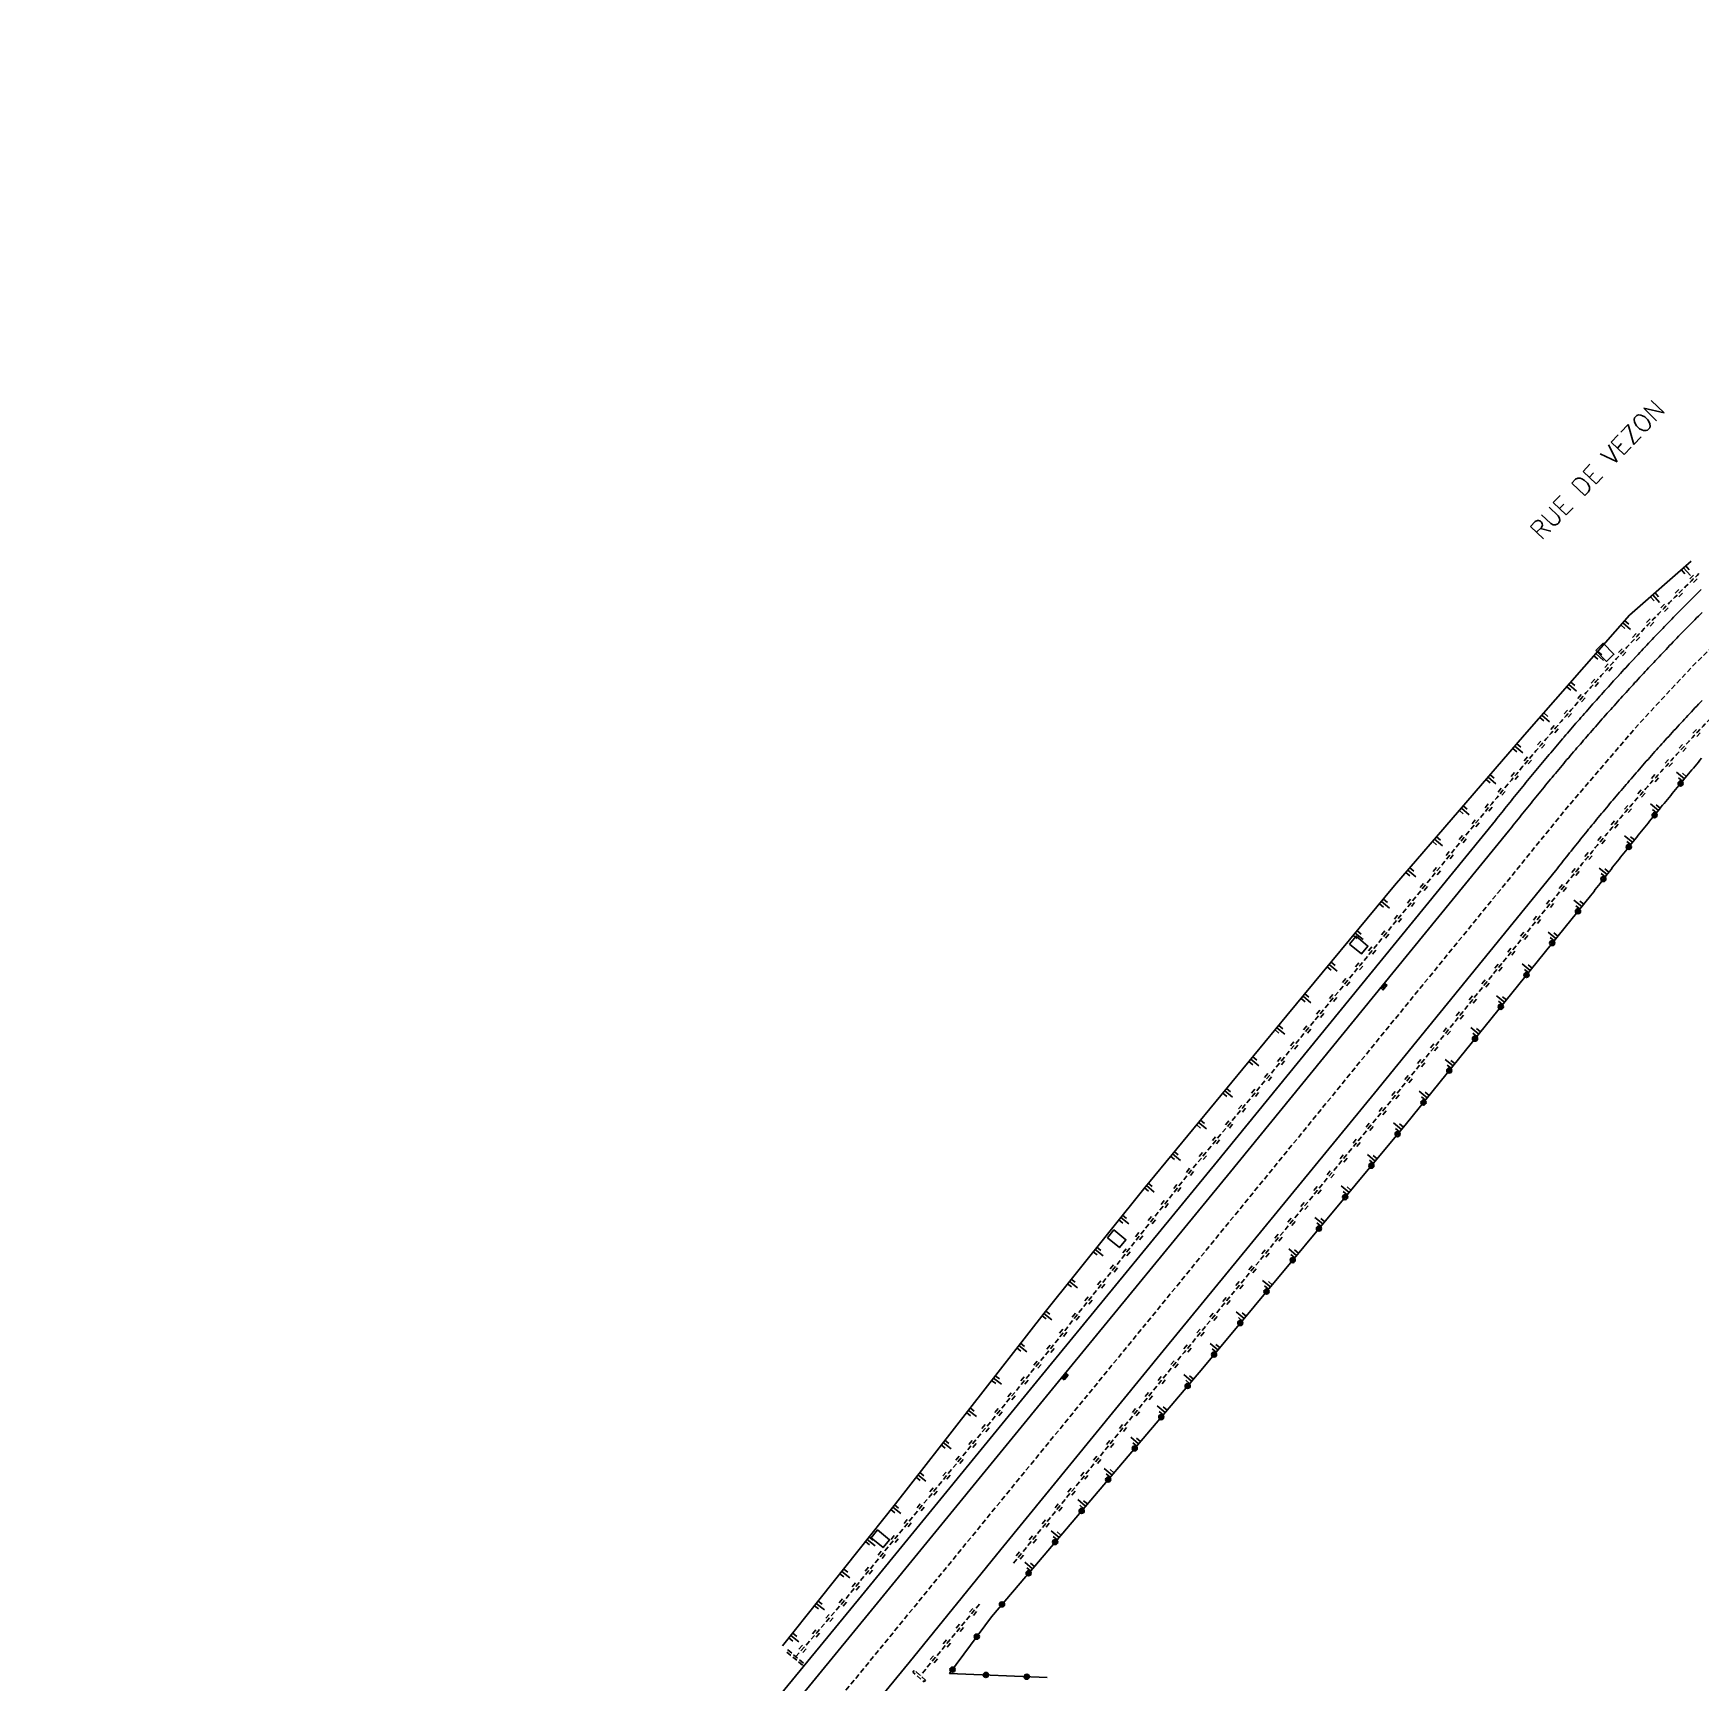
# Model space of a CAD drawing. Header units: millimetres. Extents: x 86000 to 87000, y 139999 to 141000.
# Drawn here: x 86720.4 to 86883.2, y 140297.6 to 140458.6 of the extents above; entities that cross this region are included whole.
import ezdxf
from ezdxf.enums import TextEntityAlignment as Align

# ---------------------------------------------------------------- set-up
doc = ezdxf.new("R2010")
doc.units = ezdxf.units.MM
doc.linetypes.add('DASHED', pattern=[0.75, 0.5, -0.25])
doc.layers.get('0').update_dxf_attribs({"linetype": 'CONTINUOUS'})
for name, color, linetype in [('W0001', 6, 'DASHED'), ('W0008', 7, 'CONTINUOUS'), ('W0112', 1, 'DASHED'), ('W0211', 2, 'CONTINUOUS'), ('W0220', 5, 'DASHED'), ('W0322', 7, 'CONTINUOUS'), ('W0400', 7, 'CONTINUOUS'), ('W0989', 7, 'CONTINUOUS'), ('W1471', 7, 'CONTINUOUS')]:
    doc.layers.add(name, color=color, linetype=linetype)
doc.styles.get("Standard").update_dxf_attribs({"font": 'romans.shx', "width": 0.85})

# ---------------------------------------------------------------- blocks, each defined once
blk = doc.blocks.new('T400')
for p, q in [((-0.15, 0.3), (0.15, 0.3)), ((-0.15, -0.25), (-0.15, 0.3)), ((-0.15, 0.15), (0.15, 0.15)), ((-0.15, 0), (0.15, 0)), ((0.15, 0.3), (0.15, -0.25)), ((-0.15, -0.15), (0.15, -0.15)), ((-0.15, -0.25), (-0.15, -0.3)), ((-0.15, -0.3), (0.15, -0.3)), ((0.15, -0.3), (0.15, -0.25))]:
    blk.add_line(p, q)
blk = doc.blocks.new('t322o')
at = {"color": 0, "linetype": 'Continuous'}
for radius in [0.25, 0.15]:
    blk.add_circle((0, 0), radius, dxfattribs=at)
blk = doc.blocks.new('t220o')
at = {"color": 0, "linetype": 'Continuous'}
for p, q in [((-0.25, 0.25), (0.25, 0.25)), ((-0.25, -0.25), (0.25, -0.25))]:
    blk.add_line(p, q, dxfattribs=at)
blk = doc.blocks.new('t211o')
at = {"color": 0, "linetype": 'Continuous'}
for p, q in [((-0.29, 0.5), (-0.29, 0)), ((0, 1), (0, 0)), ((0.29, 0.5), (0.29, 0))]:
    blk.add_line(p, q, dxfattribs=at)
blk = doc.blocks.new('T1471')
at = {"color": 0, "linetype": 'Continuous', "flags": 128}
blk.add_lwpolyline([(-0.75, -0.5), (-0.75, 0.5), (0.75, 0.5), (0.75, -0.5), (-0.75, -0.5)], dxfattribs=at)

msp = doc.modelspace()

# ---------------------------------------------------------------- linework, layer by layer
at = {"layer": 'W0001', "flags": 128}
msp.add_lwpolyline([(86720.4, 140130.49), (86726.2, 140148.97), (86736.33, 140180.68), (86740.64, 140194.01), (86743.85, 140203.02), (86747.5, 140212.37), (86751.39, 140221.42), (86754.51, 140228.09), (86759.89, 140238.78), (86764.52, 140247.1), (86771.91, 140259.42), (86785.17, 140278.57), (86793.17, 140288.79), (86808.51, 140307.52), (86838.65, 140344.34), (86863.39, 140374.64), (86869.89, 140382.66), (86877.25, 140391.24), (86882.48, 140396.86), (86890.06, 140404.31), (86897.68, 140410.86), (86907.37, 140418.52), (86916.87, 140425.09), (86927.06, 140431.25), (86938.47, 140437.26), (86949.62, 140442.19), (86966.11, 140448.02), (86982.27, 140453.06), (87000, 140458.59)], dxfattribs=at)
at = {"layer": 'W0008', "flags": 128}
msp.add_lwpolyline([(86788.39, 140290.36), (86800.98, 140305.68), (86819.52, 140328.37), (86836.03, 140348.49), (86850.88, 140366.67), (86863.17, 140381.74), (86863.32, 140381.93, -0.000239), (86863.32, 140381.93), (86863.47, 140382.12, -0.000239), (86863.48, 140382.12), (86863.63, 140382.32, -0.000239), (86863.63, 140382.32), (86863.79, 140382.52, -0.000239), (86863.79, 140382.52), (86863.95, 140382.71, -0.000239), (86863.95, 140382.72), (86864.1, 140382.91, -0.000239), (86864.1, 140382.91), (86864.26, 140383.11, -0.000239), (86864.26, 140383.11), (86864.42, 140383.3, -0.000239), (86864.42, 140383.31), (86864.58, 140383.5, -0.000239), (86864.58, 140383.5), (86864.73, 140383.7, -0.000239), (86864.73, 140383.7), (86864.89, 140383.89, -0.000239), (86864.89, 140383.89), (86865.05, 140384.09, -0.000239), (86865.05, 140384.09), (86865.21, 140384.28, -0.000239), (86865.21, 140384.29), (86865.37, 140384.48, -0.000239), (86865.37, 140384.48), (86865.53, 140384.68, -0.000239), (86865.53, 140384.68), (86865.68, 140384.87, -0.000239), (86865.69, 140384.87), (86865.84, 140385.07, -0.000239), (86865.85, 140385.07), (86866, 140385.26, -0.000239), (86866, 140385.26), (86866.16, 140385.46, -0.000239), (86866.16, 140385.46), (86866.32, 140385.65, -0.000239), (86866.32, 140385.65), (86866.48, 140385.85, -0.000239), (86866.48, 140385.85), (86866.64, 140386.04, -0.000239), (86866.64, 140386.04), (86866.8, 140386.23, -0.000239), (86866.8, 140386.24), (86866.96, 140386.43, -0.000239), (86866.97, 140386.43), (86867.12, 140386.62, -0.000239), (86867.13, 140386.62), (86867.29, 140386.82, -0.000239), (86867.29, 140386.82), (86867.45, 140387.01, -0.000239), (86867.45, 140387.01), (86867.61, 140387.2, -0.000239), (86867.61, 140387.2), (86867.77, 140387.4, -0.000239), (86867.77, 140387.4), (86867.93, 140387.59, -0.000239), (86867.93, 140387.59), (86868.09, 140387.78, -0.000239), (86868.09, 140387.78), (86868.26, 140387.98, -0.000239), (86868.26, 140387.98), (86868.42, 140388.17, -0.000239), (86868.42, 140388.17), (86868.58, 140388.36, -0.000239), (86868.58, 140388.36), (86868.74, 140388.55, -0.000239), (86868.74, 140388.55), (86868.91, 140388.74, -0.000239), (86868.91, 140388.75), (86869.07, 140388.94, -0.000239), (86869.07, 140388.94), (86869.23, 140389.13, -0.000239), (86869.23, 140389.13), (86869.39, 140389.32, -0.000239), (86869.4, 140389.32), (86869.56, 140389.51, -0.000239), (86869.56, 140389.51), (86869.72, 140389.7, -0.000239), (86869.72, 140389.7), (86869.89, 140389.89, -0.000239), (86869.89, 140389.9), (86870.05, 140390.09, -0.000239), (86870.05, 140390.09), (86870.21, 140390.28, -0.000239), (86870.22, 140390.28), (86870.38, 140390.47, -0.000239), (86870.38, 140390.47), (86870.54, 140390.66, -0.000239), (86870.54, 140390.66), (86870.71, 140390.85, -0.000239), (86870.71, 140390.85), (86870.87, 140391.04), (86871.04, 140391.23), (86871.2, 140391.42), (86871.37, 140391.61), (86871.53, 140391.8), (86871.7, 140391.99), (86871.87, 140392.18), (86872.03, 140392.36), (86872.2, 140392.55), (86872.36, 140392.74), (86872.53, 140392.93), (86872.7, 140393.12), (86872.86, 140393.3), (86873.03, 140393.49), (86873.2, 140393.68), (86873.37, 140393.87), (86873.53, 140394.05), (86873.7, 140394.24), (86873.87, 140394.43), (86874.04, 140394.61), (86874.21, 140394.8), (86874.37, 140394.99), (86874.54, 140395.17, -0.00025), (86874.54, 140395.17), (86874.71, 140395.36, -0.000249), (86874.71, 140395.36), (86874.88, 140395.54, -0.000248), (86874.88, 140395.54), (86875.05, 140395.73, -0.000247), (86875.05, 140395.73), (86875.22, 140395.91, -0.000247), (86875.22, 140395.92), (86875.39, 140396.1, -0.000246), (86875.39, 140396.1), (86875.56, 140396.28, -0.000245), (86875.56, 140396.29), (86875.73, 140396.47, -0.000244), (86875.73, 140396.47), (86875.9, 140396.65, -0.000243), (86875.9, 140396.66), (86876.07, 140396.84, -0.000243), (86876.07, 140396.84), (86876.24, 140397.02, -0.000242), (86876.24, 140397.02), (86876.41, 140397.21, -0.000241), (86876.41, 140397.21), (86876.58, 140397.39, -0.00024), (86876.58, 140397.39), (86876.75, 140397.57, -0.00024), (86876.75, 140397.58), (86876.92, 140397.76, -0.000239), (86876.93, 140397.76), (86877.1, 140397.94, -0.000238), (86877.1, 140397.94), (86877.27, 140398.13, -0.000237), (86877.27, 140398.13), (86877.44, 140398.31, -0.000236), (86877.44, 140398.31), (86877.61, 140398.49, -0.000236), (86877.61, 140398.49), (86877.78, 140398.67, -0.000235), (86877.79, 140398.68), (86877.96, 140398.86, -0.000234), (86877.96, 140398.86), (86878.13, 140399.04, -0.000233), (86878.13, 140399.04), (86878.3, 140399.22, -0.000232), (86878.3, 140399.22), (86878.47, 140399.4, -0.000248), (86878.48, 140399.4), (86878.65, 140399.59), (86878.82, 140399.77), (86879, 140399.95), (86879.17, 140400.14), (86879.35, 140400.32), (86879.52, 140400.5), (86879.7, 140400.68), (86879.87, 140400.86), (86880.05, 140401.05), (86880.23, 140401.23), (86880.4, 140401.41), (86880.58, 140401.59), (86880.75, 140401.77), (86880.93, 140401.95), (86881.11, 140402.13), (86881.29, 140402.31), (86881.47, 140402.49), (86881.64, 140402.67), (86881.82, 140402.85), (86882, 140403.03), (86882.18, 140403.21), (86882.36, 140403.39), (86882.54, 140403.57), (86882.72, 140403.74), (86882.9, 140403.92), (86883.08, 140404.1), (86883.26, 140404.28)], format="xyb", dxfattribs=at)
for points in [[(86789.67, 140289.33), (86802.25, 140304.63), (86820.8, 140327.32), (86837.31, 140347.44), (86852.16, 140365.62), (86864.46, 140380.71), (86864.61, 140380.9), (86864.77, 140381.1), (86864.92, 140381.29), (86865.08, 140381.49), (86865.24, 140381.69), (86865.39, 140381.88), (86865.55, 140382.08), (86865.7, 140382.27), (86865.86, 140382.47), (86866.02, 140382.66), (86866.18, 140382.86), (86866.33, 140383.05), (86866.49, 140383.25), (86866.65, 140383.44), (86866.81, 140383.64), (86866.96, 140383.83), (86867.12, 140384.02), (86867.28, 140384.22), (86867.44, 140384.41), (86867.6, 140384.6), (86867.76, 140384.8), (86867.92, 140384.99), (86868.08, 140385.18), (86868.24, 140385.38), (86868.4, 140385.57), (86868.55, 140385.76), (86868.72, 140385.95), (86868.88, 140386.15), (86869.04, 140386.34), (86869.2, 140386.53), (86869.36, 140386.72), (86869.52, 140386.91), (86869.68, 140387.1), (86869.84, 140387.3), (86870, 140387.49), (86870.16, 140387.68), (86870.33, 140387.87), (86870.49, 140388.06), (86870.65, 140388.25), (86870.81, 140388.44), (86870.98, 140388.63), (86871.14, 140388.82), (86871.3, 140389.01), (86871.47, 140389.2), (86871.63, 140389.39), (86871.79, 140389.58), (86871.96, 140389.77), (86872.12, 140389.96), (86872.28, 140390.15), (86872.45, 140390.34), (86872.61, 140390.52), (86872.78, 140390.71), (86872.94, 140390.9), (86873.1, 140391.09), (86873.27, 140391.27), (86873.43, 140391.46), (86873.6, 140391.65), (86873.77, 140391.83), (86873.93, 140392.02), (86874.1, 140392.21), (86874.26, 140392.39), (86874.43, 140392.58), (86874.6, 140392.77), (86874.76, 140392.95), (86874.93, 140393.14), (86875.1, 140393.32), (86875.26, 140393.51), (86875.43, 140393.69), (86875.6, 140393.88), (86875.77, 140394.06), (86875.93, 140394.25), (86876.1, 140394.43), (86876.27, 140394.62), (86876.44, 140394.8), (86876.61, 140394.98), (86876.77, 140395.17), (86876.94, 140395.35), (86877.11, 140395.54), (86877.28, 140395.72), (86877.45, 140395.9), (86877.62, 140396.08), (86877.79, 140396.27), (86877.96, 140396.45), (86878.13, 140396.63), (86878.3, 140396.82), (86878.47, 140397), (86878.64, 140397.18), (86878.81, 140397.36), (86878.99, 140397.54), (86879.16, 140397.72), (86879.33, 140397.91), (86879.5, 140398.09), (86879.67, 140398.27), (86879.84, 140398.45), (86880.02, 140398.63), (86880.19, 140398.81), (86880.36, 140398.99), (86880.54, 140399.18), (86880.71, 140399.36), (86880.89, 140399.54), (86881.06, 140399.72), (86881.23, 140399.9), (86881.41, 140400.08), (86881.58, 140400.26), (86881.76, 140400.44), (86881.93, 140400.62), (86882.11, 140400.79), (86882.29, 140400.97), (86882.46, 140401.15), (86882.64, 140401.33), (86882.81, 140401.51), (86882.99, 140401.69), (86883.17, 140401.86), (86883.35, 140402.04)], [(86795, 140286.22), (86805.92, 140299.54), (86814.87, 140310.57), (86831.03, 140330.33), (86851.36, 140355.12), (86869.04, 140376.82), (86869.19, 140377.01), (86869.34, 140377.21), (86869.49, 140377.4), (86869.65, 140377.6), (86869.8, 140377.79), (86869.95, 140377.99), (86870.11, 140378.18), (86870.26, 140378.37), (86870.41, 140378.57), (86870.57, 140378.76), (86870.72, 140378.96), (86870.88, 140379.15), (86871.03, 140379.34), (86871.18, 140379.54), (86871.34, 140379.73), (86871.49, 140379.92), (86871.65, 140380.11), (86871.81, 140380.31), (86871.96, 140380.5), (86872.12, 140380.69), (86872.27, 140380.88), (86872.43, 140381.07), (86872.59, 140381.27), (86872.74, 140381.46), (86872.9, 140381.65), (86873.06, 140381.84), (86873.22, 140382.03), (86873.37, 140382.22), (86873.53, 140382.41), (86873.69, 140382.6), (86873.85, 140382.79), (86874.01, 140382.98), (86874.17, 140383.17), (86874.33, 140383.36), (86874.49, 140383.55), (86874.64, 140383.74), (86874.8, 140383.93), (86874.96, 140384.12), (86875.13, 140384.31), (86875.29, 140384.49), (86875.45, 140384.68), (86875.61, 140384.87), (86875.77, 140385.06), (86875.93, 140385.25), (86876.09, 140385.43), (86876.25, 140385.62), (86876.42, 140385.81), (86876.58, 140386), (86876.75, 140386.19), (86876.91, 140386.38), (86877.08, 140386.57), (86877.25, 140386.76), (86877.41, 140386.95), (86877.58, 140387.14), (86877.74, 140387.33), (86877.91, 140387.52), (86878.08, 140387.71), (86878.25, 140387.89), (86878.41, 140388.08), (86878.58, 140388.27), (86878.75, 140388.46), (86878.92, 140388.65), (86879.08, 140388.83), (86879.25, 140389.02), (86879.42, 140389.21), (86879.59, 140389.39), (86879.76, 140389.58), (86879.93, 140389.77), (86880.1, 140389.95), (86880.27, 140390.14), (86880.44, 140390.33), (86880.61, 140390.51), (86880.78, 140390.7), (86880.95, 140390.88), (86881.12, 140391.07), (86881.29, 140391.25), (86881.46, 140391.44), (86881.63, 140391.62), (86881.8, 140391.81), (86881.98, 140391.99), (86882.15, 140392.17), (86882.32, 140392.36), (86882.49, 140392.54), (86882.66, 140392.73), (86882.84, 140392.91), (86883.01, 140393.09), (86883.18, 140393.27), (86883.36, 140393.46)]]:
    msp.add_lwpolyline(points, dxfattribs=at)
at = {"layer": 'W0112', "flags": 128}
for points in [[(86794.07, 140300.77), (86795.64, 140299.45), (86795.5, 140299.28), (86793.93, 140300.6)], [(86807.53, 140297.82), (86806.43, 140298.78), (86806.28, 140298.6), (86807.38, 140297.65)]]:
    msp.add_lwpolyline(points, close=True, dxfattribs=at)
at = {"layer": 'W0211', "flags": 128}
msp.add_lwpolyline([(86882.3, 140407.06), (86876.28, 140401.78), (86866.03, 140390.1), (86853.33, 140375.39), (86842.82, 140362.69), (86828.83, 140345.78), (86819.1, 140333.64), (86804.59, 140315.04), (86793.57, 140301.15)], dxfattribs=at)
at = {"layer": 'W0220', "flags": 128}
for points in [[(86794.87, 140300.11), (86799.17, 140305.07), (86819.71, 140330.15), (86833.67, 140347.83), (86849.97, 140367.61), (86861.55, 140381.84), (86861.71, 140382.03), (86861.87, 140382.22), (86862.03, 140382.42), (86862.18, 140382.61), (86862.34, 140382.8), (86862.5, 140383), (86862.66, 140383.19), (86862.82, 140383.38), (86862.98, 140383.58), (86863.14, 140383.77), (86863.3, 140383.96), (86863.46, 140384.15), (86863.62, 140384.35), (86863.77, 140384.54), (86863.93, 140384.73), (86864.09, 140384.92), (86864.25, 140385.11), (86864.41, 140385.31), (86864.57, 140385.5), (86864.73, 140385.69), (86864.89, 140385.88), (86865.05, 140386.07), (86865.22, 140386.27), (86865.38, 140386.46), (86865.54, 140386.65), (86865.7, 140386.84), (86865.86, 140387.03), (86866.02, 140387.22), (86866.18, 140387.41), (86866.34, 140387.6), (86866.5, 140387.79), (86866.66, 140387.99), (86866.83, 140388.18), (86866.99, 140388.37), (86867.15, 140388.56), (86867.31, 140388.75), (86867.47, 140388.94), (86867.64, 140389.13), (86867.8, 140389.32), (86867.96, 140389.51), (86868.12, 140389.7), (86868.28, 140389.89), (86868.45, 140390.08), (86868.61, 140390.27), (86868.77, 140390.46), (86868.94, 140390.65), (86869.1, 140390.84), (86869.26, 140391.03), (86869.42, 140391.21), (86869.59, 140391.4), (86869.75, 140391.59), (86869.91, 140391.78), (86870.08, 140391.97), (86870.24, 140392.16), (86870.41, 140392.35), (86870.57, 140392.54), (86870.73, 140392.72), (86870.9, 140392.91), (86871.06, 140393.1), (86871.22, 140393.28), (86871.38, 140393.47), (86871.55, 140393.66), (86871.71, 140393.84), (86871.87, 140394.03), (86872.04, 140394.22), (86872.2, 140394.4), (86872.36, 140394.59), (86872.53, 140394.78), (86872.69, 140394.96), (86872.86, 140395.15), (86873.02, 140395.33), (86873.18, 140395.52), (86873.35, 140395.7), (86873.51, 140395.89), (86873.68, 140396.07), (86873.84, 140396.26), (86874.01, 140396.44), (86874.17, 140396.63), (86874.34, 140396.81), (86874.51, 140397), (86874.67, 140397.18), (86874.84, 140397.37), (86875, 140397.55), (86875.17, 140397.73), (86875.34, 140397.92), (86875.5, 140398.1), (86875.67, 140398.28), (86875.84, 140398.46), (86876.01, 140398.65), (86876.17, 140398.83), (86876.34, 140399.01), (86876.51, 140399.19), (86876.68, 140399.37), (86876.85, 140399.56), (86877.02, 140399.74), (86877.19, 140399.92), (86877.36, 140400.1), (86877.54, 140400.28), (86877.71, 140400.47), (86877.88, 140400.65), (86878.06, 140400.83), (86878.23, 140401.02), (86878.41, 140401.2), (86878.58, 140401.38), (86878.76, 140401.56), (86878.93, 140401.74), (86879.11, 140401.92), (86879.29, 140402.11), (86879.46, 140402.29), (86879.64, 140402.47), (86879.82, 140402.65), (86879.99, 140402.83), (86880.17, 140403.01), (86880.35, 140403.19), (86880.53, 140403.36), (86880.71, 140403.54), (86880.88, 140403.72), (86881.06, 140403.9), (86881.24, 140404.08), (86881.42, 140404.26), (86881.6, 140404.43), (86881.78, 140404.61), (86881.96, 140404.79), (86882.14, 140404.96), (86882.32, 140405.14), (86882.5, 140405.32), (86882.69, 140405.49), (86882.87, 140405.67), (86883.05, 140405.84)], [(86816.11, 140309.22), (86832.77, 140329.8), (86852.51, 140353.8), (86870.43, 140375.99), (86870.58, 140376.19), (86870.74, 140376.38), (86870.9, 140376.58), (86871.05, 140376.77), (86871.21, 140376.97), (86871.37, 140377.17), (86871.53, 140377.36), (86871.69, 140377.56), (86871.84, 140377.75), (86872, 140377.95), (86872.16, 140378.14), (86872.32, 140378.34), (86872.48, 140378.53), (86872.64, 140378.73), (86872.8, 140378.92), (86872.96, 140379.12), (86873.12, 140379.31), (86873.28, 140379.5), (86873.44, 140379.7), (86873.6, 140379.89), (86873.76, 140380.08), (86873.92, 140380.28), (86874.08, 140380.47), (86874.25, 140380.66), (86874.41, 140380.86), (86874.57, 140381.05), (86874.73, 140381.24), (86874.89, 140381.43), (86875.06, 140381.62), (86875.22, 140381.82), (86875.38, 140382.01), (86875.55, 140382.2), (86875.71, 140382.39), (86875.87, 140382.58), (86876.04, 140382.77), (86876.2, 140382.96), (86876.37, 140383.15), (86876.53, 140383.34), (86876.7, 140383.53), (86876.86, 140383.72), (86877.03, 140383.91), (86877.19, 140384.1), (86877.36, 140384.29), (86877.53, 140384.48), (86877.69, 140384.66), (86877.86, 140384.85), (86878.02, 140385.04), (86878.19, 140385.23), (86878.36, 140385.41), (86878.52, 140385.6), (86878.69, 140385.79), (86878.86, 140385.97), (86879.03, 140386.16), (86879.19, 140386.35), (86879.36, 140386.53), (86879.53, 140386.72), (86879.7, 140386.9), (86879.87, 140387.09), (86880.04, 140387.27), (86880.21, 140387.46), (86880.37, 140387.64), (86880.54, 140387.83), (86880.71, 140388.01), (86880.88, 140388.2), (86881.05, 140388.38), (86881.22, 140388.57), (86881.39, 140388.75), (86881.56, 140388.93), (86881.74, 140389.12), (86881.91, 140389.3), (86882.08, 140389.48), (86882.25, 140389.67), (86882.42, 140389.85), (86882.59, 140390.03), (86882.76, 140390.22), (86882.93, 140390.4), (86883.11, 140390.58), (86883.28, 140390.76), (86883.45, 140390.95), (86883.62, 140391.13), (86883.79, 140391.31), (86883.97, 140391.49), (86884.14, 140391.67), (86884.31, 140391.86), (86884.49, 140392.04), (86884.66, 140392.22), (86884.83, 140392.4), (86885, 140392.58), (86885.18, 140392.76), (86885.35, 140392.94), (86885.52, 140393.12), (86885.7, 140393.31), (86885.87, 140393.49), (86886.05, 140393.67), (86886.22, 140393.85), (86886.4, 140394.03), (86886.57, 140394.21), (86886.75, 140394.39), (86886.92, 140394.57), (86887.1, 140394.75), (86887.27, 140394.93), (86887.45, 140395.11), (86887.63, 140395.29), (86887.8, 140395.47), (86887.98, 140395.65), (86888.15, 140395.83), (86888.33, 140396.01), (86888.51, 140396.19), (86888.69, 140396.36), (86888.86, 140396.54), (86889.04, 140396.72), (86889.22, 140396.9), (86889.4, 140397.08), (86889.57, 140397.26), (86889.75, 140397.43), (86889.93, 140397.61), (86890.11, 140397.79), (86890.29, 140397.96), (86890.47, 140398.14), (86890.64, 140398.32), (86890.82, 140398.49), (86891, 140398.67), (86891.18, 140398.85), (86891.36, 140399.02), (86891.54, 140399.2), (86891.72, 140399.37), (86891.9, 140399.55), (86892.08, 140399.73), (86892.26, 140399.9), (86892.44, 140400.08), (86892.62, 140400.25), (86892.8, 140400.43)], [(86812.8, 140305.24), (86807.02, 140298.26)]]:
    msp.add_lwpolyline(points, dxfattribs=at)
at = {"layer": 'W0322', "flags": 128}
msp.add_lwpolyline([(86819.41, 140298.07), (86809.88, 140298.47), (86813.96, 140304), (86817.32, 140307.93), (86817.64, 140308.3), (86834.6, 140328.28), (86854.49, 140352.16), (86872.46, 140374.39), (86872.62, 140374.59), (86872.77, 140374.79), (86872.92, 140374.99), (86873.08, 140375.19), (86873.23, 140375.39), (86873.39, 140375.59), (86873.54, 140375.78), (86873.69, 140375.98), (86873.85, 140376.18), (86874, 140376.38), (86874.16, 140376.58), (86874.31, 140376.77), (86874.47, 140376.97), (86874.62, 140377.17), (86874.78, 140377.37), (86874.93, 140377.56), (86875.09, 140377.76), (86875.25, 140377.96), (86875.4, 140378.15), (86875.56, 140378.35), (86875.71, 140378.55), (86875.87, 140378.74), (86876.03, 140378.94), (86876.18, 140379.14), (86876.34, 140379.33), (86876.5, 140379.53), (86876.65, 140379.72), (86876.81, 140379.92), (86876.97, 140380.12), (86877.13, 140380.31), (86877.28, 140380.51), (86877.44, 140380.7), (86877.6, 140380.9), (86877.76, 140381.09), (86877.92, 140381.29), (86878.08, 140381.48), (86878.23, 140381.68), (86878.39, 140381.87), (86878.55, 140382.06), (86878.71, 140382.26), (86878.87, 140382.45), (86879.03, 140382.65), (86879.19, 140382.84), (86879.34, 140383.03), (86879.5, 140383.22), (86879.66, 140383.41), (86879.82, 140383.61), (86879.97, 140383.8), (86880.13, 140383.99), (86880.29, 140384.18), (86880.45, 140384.37), (86880.61, 140384.57), (86880.76, 140384.76), (86880.92, 140384.95), (86881.08, 140385.14), (86881.24, 140385.33), (86881.4, 140385.52), (86881.55, 140385.72), (86881.71, 140385.91), (86881.87, 140386.1), (86882.03, 140386.29), (86882.19, 140386.48), (86882.35, 140386.67), (86882.51, 140386.86), (86882.67, 140387.05), (86882.83, 140387.24), (86882.99, 140387.43), (86883.15, 140387.62), (86883.31, 140387.81)], dxfattribs=at)

# ---------------------------------------------------------------- block references
at = {"layer": 'W0211'}
for p, rotation in [((86881.55, 140406.4), 221.2571869797248), ((86878.55, 140403.76), 221.2571869797248), ((86875.63, 140401.03), 228.713086958039), ((86872.99, 140398.03), 228.713086958039), ((86870.35, 140395.02), 228.713086958039), ((86867.71, 140392.02), 228.713086958039), ((86865.08, 140389), 229.2033552787765), ((86862.47, 140385.97), 229.2033552787765), ((86881.63, 140385.81), 50.32978944182197), ((86859.85, 140382.95), 229.2033552787765), ((86879.09, 140382.72), 50.62704199178346), ((86857.24, 140379.92), 229.2033552787765), ((86876.57, 140379.61), 51.26019887622207), ((86854.63, 140376.89), 229.2033552787765), ((86874.08, 140376.48), 51.96009227354882), ((86852.05, 140373.83), 230.37622476422), ((86871.61, 140373.33), 51.05139740983687), ((86849.49, 140370.75), 230.37622476422), ((86869.09, 140370.22), 51.05139740983687), ((86866.58, 140367.11), 51.05139740983687), ((86846.94, 140367.67), 230.37622476422), ((86844.39, 140364.59), 230.37622476422), ((86864.06, 140364), 51.05139740983687), ((86841.84, 140361.51), 230.3996615360118), ((86861.55, 140360.89), 51.05139740983687), ((86839.29, 140358.43), 230.3996615360118), ((86859.04, 140357.78), 51.05139740983687), ((86836.74, 140355.35), 230.3996615360118), ((86856.52, 140354.67), 51.05139740983687), ((86834.19, 140352.26), 230.3996615360118), ((86854, 140351.57), 50.20469471044274), ((86831.64, 140349.18), 230.3996615360118), ((86851.44, 140348.49), 50.20469471044274), ((86829.09, 140346.1), 230.3996615360118), ((86848.88, 140345.42), 50.20469471044274), ((86826.59, 140342.98), 231.2843353546213), ((86846.32, 140342.35), 50.20469471044274), ((86824.08, 140339.86), 231.2843353546213), ((86843.76, 140339.27), 50.20469471044274), ((86841.2, 140336.2), 50.20469471044274), ((86821.58, 140336.74), 231.2843353546213), ((86819.08, 140333.62), 232.0514273283112), ((86838.64, 140333.13), 50.20469471044274), ((86816.62, 140330.47), 232.0514273283112), ((86836.08, 140330.05), 50.20469471044274), ((86814.16, 140327.31), 232.0514273283112), ((86833.5, 140326.99), 49.67401812971318), ((86811.7, 140324.16), 232.0514273283112), ((86830.92, 140323.94), 49.67401812971318), ((86809.24, 140321), 232.0514273283112), ((86828.33, 140320.89), 49.67401812971318), ((86806.78, 140317.85), 232.0514273283112), ((86825.74, 140317.84), 49.67401812971318), ((86804.32, 140314.7), 231.5666507540218), ((86823.15, 140314.79), 49.67401812971318), ((86820.56, 140311.74), 49.67401812971318), ((86801.83, 140311.56), 231.5666507540218), ((86817.97, 140308.69), 49.67401812971318), ((86799.35, 140308.43), 231.5666507540218), ((86796.86, 140305.3), 231.5666507540218), ((86794.37, 140302.16), 231.5666507540218)]:
    msp.add_blockref('t211o', p, dxfattribs=dict(at, rotation=rotation))
at = {"layer": 'W0220'}
for p, rotation in [((86882.52, 140405.33), 44.1526716639374), ((86881.09, 140403.93), 44.82632907090854), ((86879.68, 140402.51), 45.50012622387575), ((86878.29, 140401.08), 46.17387678462259), ((86876.92, 140399.63), 46.86136871234729), ((86875.56, 140398.16), 47.53712701897619), ((86874.22, 140396.68), 48.09044761711824), ((86871.57, 140393.68), 48.82929723723043), ((86872.89, 140395.18), 48.52118294086096), ((86870.25, 140392.17), 49.03651577525445), ((86868.94, 140390.66), 49.28759498573439), ((86867.64, 140389.14), 49.53869650046799), ((86881.46, 140388.82), 47.15558123050414), ((86882.82, 140390.28), 46.76909225167038), ((86866.35, 140387.61), 49.78981067473962), ((86880.1, 140387.35), 47.5977192015235), ((86865.06, 140386.08), 50.04092786812095), ((86878.76, 140385.87), 48.09544625467339), ((86863.78, 140384.55), 50.29203842904846), ((86877.43, 140384.37), 48.6486553121415), ((86862.51, 140383), 50.54313271181778), ((86876.12, 140382.86), 49.18812029329622), ((86861.24, 140381.46), 50.84503294929677), ((86874.82, 140381.34), 49.72490414663849), ((86859.98, 140379.91), 50.84503294929677), ((86873.53, 140379.81), 50.26175868383437), ((86858.71, 140378.36), 50.84503294929677), ((86872.26, 140378.27), 50.79858965170676), ((86857.45, 140376.8), 50.84503294929677), ((86871, 140376.71), 51.3353028346764), ((86856.19, 140375.25), 50.84503294929677), ((86869.75, 140375.15), 51.08182985783447), ((86854.93, 140373.7), 50.84503294929677), ((86868.5, 140373.6), 51.08182985783447), ((86853.66, 140372.15), 50.84503294929677), ((86867.24, 140372.04), 51.08182985783447), ((86852.4, 140370.6), 50.84503294929677), ((86865.98, 140370.48), 51.08182985783447), ((86851.14, 140369.05), 50.84503294929677), ((86864.73, 140368.93), 51.08182985783447), ((86849.87, 140367.5), 50.51580722324338), ((86863.47, 140367.37), 51.08182985783447), ((86847.33, 140364.41), 50.51580722324338), ((86848.6, 140365.96), 50.51580722324338), ((86862.21, 140365.82), 51.08182985783447), ((86846.06, 140362.87), 50.51580722324338), ((86860.96, 140364.26), 51.08182985783447), ((86844.79, 140361.33), 50.51580722324338), ((86858.44, 140361.15), 51.08182985783447), ((86859.7, 140362.7), 51.08182985783447), ((86843.52, 140359.78), 50.51580722324338), ((86857.19, 140359.59), 51.08182985783447), ((86842.24, 140358.24), 50.51580722324338), ((86855.93, 140358.04), 51.08182985783447), ((86840.97, 140356.69), 50.51580722324338), ((86854.68, 140356.48), 51.08182985783447), ((86839.7, 140355.15), 50.51580722324338), ((86853.42, 140354.92), 51.08182985783447), ((86838.43, 140353.61), 50.51580722324338), ((86852.16, 140353.37), 50.56777494288744), ((86837.16, 140352.06), 50.51580722324338), ((86850.89, 140351.83), 50.56777494288744), ((86835.89, 140350.52), 50.51580722324338), ((86849.62, 140350.28), 50.56777494288744), ((86834.61, 140348.98), 50.51580722324338), ((86848.35, 140348.74), 50.56777494288744), ((86833.35, 140347.43), 51.71081490645056), ((86847.08, 140347.19), 50.56777494288744), ((86832.11, 140345.86), 51.71081490645056), ((86845.81, 140345.65), 50.56777494288744), ((86830.87, 140344.29), 51.71081490645056), ((86844.54, 140344.1), 50.56777494288744), ((86829.63, 140342.72), 51.71081490645056), ((86843.27, 140342.56), 50.56777494288744), ((86828.39, 140341.15), 51.71081490645056), ((86842, 140341.01), 50.56777494288744), ((86827.15, 140339.58), 51.71081490645056), ((86840.73, 140339.47), 50.56777494288744), ((86825.91, 140338.01), 51.71081490645056), ((86839.46, 140337.92), 50.56777494288744), ((86824.68, 140336.44), 51.71081490645056), ((86838.19, 140336.38), 50.56777494288744), ((86823.44, 140334.87), 51.71081490645056), ((86836.91, 140334.83), 50.56777494288744), ((86822.2, 140333.3), 51.71081490645056), ((86835.64, 140333.29), 50.56777494288744), ((86819.72, 140330.16), 51.71081490645056), ((86820.96, 140331.73), 51.71081490645056), ((86833.1, 140330.2), 50.56777494288744), ((86834.37, 140331.74), 50.56777494288744), ((86818.45, 140328.61), 50.6839730940037), ((86831.84, 140328.65), 51.00358249721759), ((86817.18, 140327.06), 50.6839730940037), ((86830.58, 140327.09), 51.00358249721759), ((86815.92, 140325.52), 50.6839730940037), ((86829.33, 140325.54), 51.00358249721759), ((86814.65, 140323.97), 50.6839730940037), ((86828.07, 140323.98), 51.00358249721759), ((86813.38, 140322.42), 50.6839730940037), ((86826.81, 140322.43), 51.00358249721759), ((86812.12, 140320.87), 50.6839730940037), ((86825.55, 140320.87), 51.00358249721759), ((86810.85, 140319.33), 50.6839730940037), ((86824.29, 140319.32), 51.00358249721759), ((86809.58, 140317.78), 50.6839730940037), ((86823.03, 140317.77), 51.00358249721759), ((86808.31, 140316.23), 50.6839730940037), ((86821.77, 140316.21), 51.00358249721759), ((86807.05, 140314.68), 50.6839730940037), ((86820.52, 140314.66), 51.00358249721759), ((86805.78, 140313.14), 50.6839730940037), ((86819.26, 140313.1), 51.00358249721759), ((86804.51, 140311.59), 50.6839730940037), ((86818, 140311.55), 51.00358249721759), ((86803.24, 140310.04), 50.6839730940037), ((86816.74, 140309.99), 51.00358249721759), ((86801.98, 140308.5), 50.6839730940037), ((86800.71, 140306.95), 50.6839730940037), ((86799.44, 140305.4), 50.6839730940037), ((86812.16, 140304.47), 230.3777464184644), ((86798.14, 140303.88), 49.06321318800568), ((86810.88, 140302.93), 230.3777464184644), ((86795.52, 140300.86), 49.06321318800568), ((86796.83, 140302.37), 49.06321318800568), ((86809.61, 140301.39), 230.3777464184644), ((86808.33, 140299.85), 230.3777464184644)]:
    msp.add_blockref('t220o', p, dxfattribs=dict(at, rotation=rotation))
at = {"layer": 'W0322'}
for p, rotation in [((86881.26, 140385.35), 50.39790318097946), ((86878.72, 140382.26), 50.64784925487518), ((86876.2, 140379.16), 51.34768554697371), ((86873.72, 140376.02), 52.04757405319018), ((86871.24, 140372.88), 51.05139740983687), ((86868.72, 140369.77), 51.05139740983687), ((86866.21, 140366.66), 51.05139740983687), ((86863.7, 140363.55), 51.05139740983687), ((86861.18, 140360.44), 51.05139740983687), ((86858.67, 140357.32), 51.05139740983687), ((86856.15, 140354.21), 51.05139740983687), ((86853.62, 140351.12), 50.20469471044274), ((86851.06, 140348.04), 50.20469471044274), ((86848.5, 140344.97), 50.20469471044274), ((86845.94, 140341.9), 50.20469471044274), ((86843.38, 140338.82), 50.20469471044274), ((86840.82, 140335.75), 50.20469471044274), ((86838.26, 140332.68), 50.20469471044274), ((86835.7, 140329.6), 50.20469471044274), ((86833.12, 140326.54), 49.67401812971318), ((86830.54, 140323.49), 49.67401812971318), ((86827.95, 140320.44), 49.67401812971318), ((86825.36, 140317.39), 49.67401812971318), ((86822.77, 140314.34), 49.67401812971318), ((86820.18, 140311.29), 49.67401812971318), ((86817.59, 140308.25), 49.42925950163497), ((86814.99, 140305.21), 49.42925950163497), ((86812.53, 140302.06), 53.63165913161232), ((86810.16, 140298.84), 53.63165913161232), ((86813.42, 140298.32), 177.591334131394), ((86817.41, 140298.15), 177.591334131394)]:
    msp.add_blockref('t322o', p, dxfattribs=dict(at, rotation=rotation))
at = {"layer": 'W0400'}
for p, rotation in [((86852.29, 140365.51), 317.8101057110449), ((86821.13, 140327.46), 320.630884329425)]:
    msp.add_blockref('T400', p, dxfattribs=dict(at, rotation=rotation))
at = {"layer": 'W1471'}
for p, rotation in [((86873.87, 140398.15), 314.3024647404218), ((86849.83, 140369.57), 320.8110355964656), ((86826.19, 140340.9), 320.6308843297592), ((86803.11, 140311.61), 320.7374081254189)]:
    msp.add_blockref('T1471', p, dxfattribs=dict(at, rotation=rotation))

# ---------------------------------------------------------------- texts
at = {"layer": 'W0989'}
msp.add_text('RUE DE VEZON', height=1.75, rotation=46.219, dxfattribs=at).set_placement((86873.12, 140415.99), align=Align.MIDDLE)

doc.saveas('drawing.dxf')
